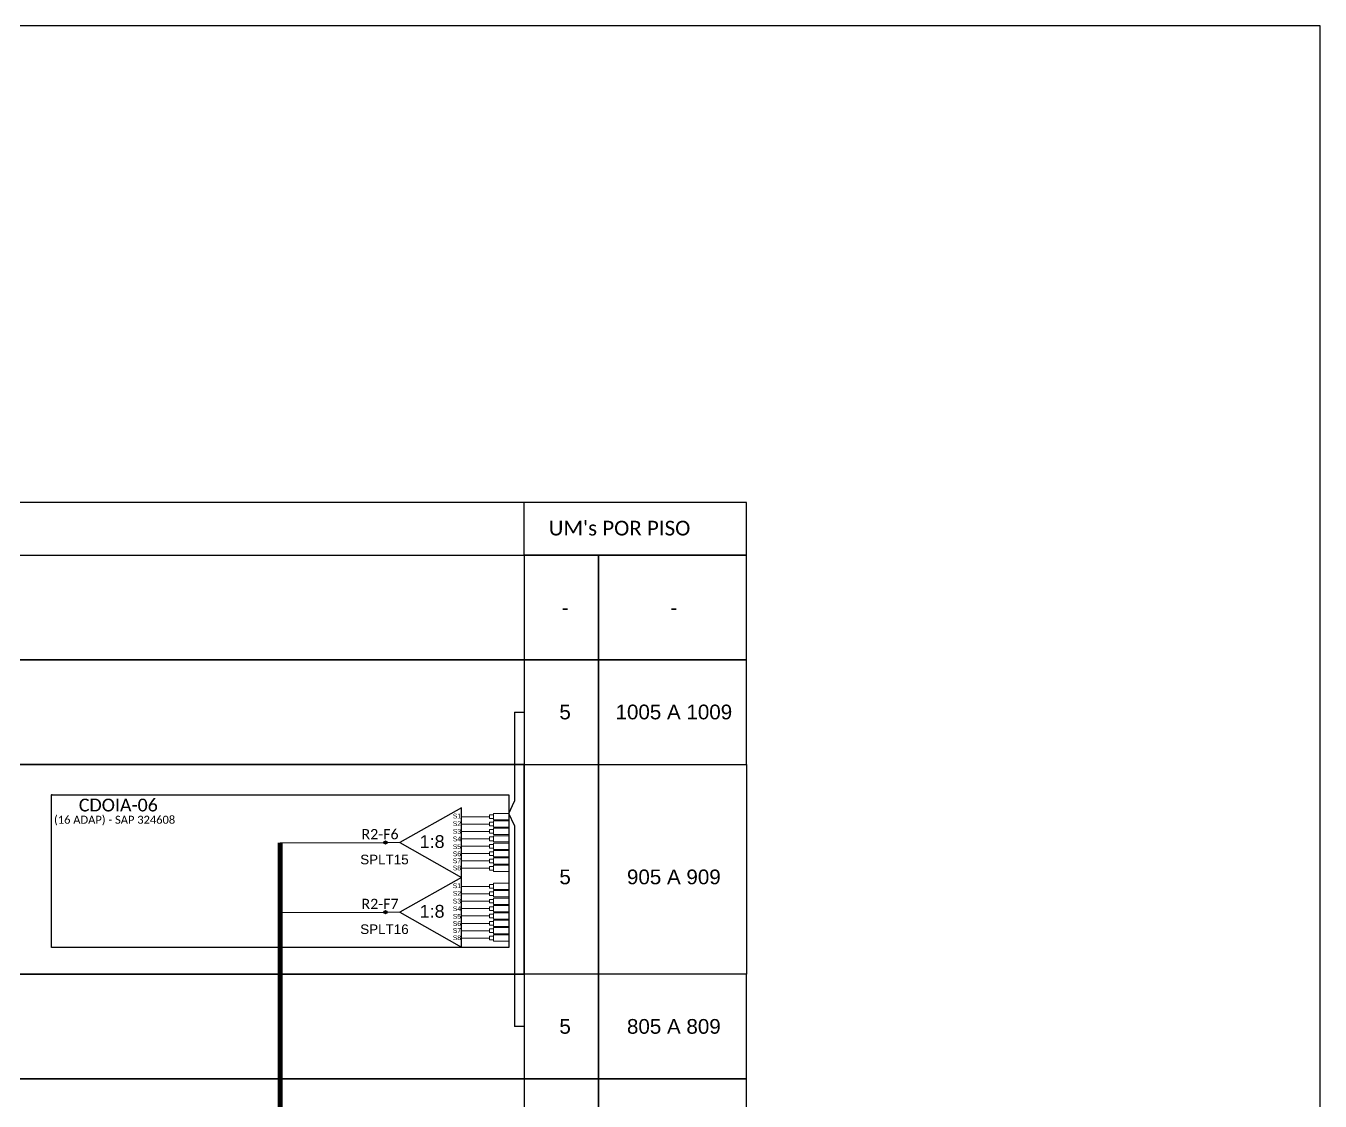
# Model space of a CAD drawing. Header units: inches. Extents: x 828 to 2588, y 223 to 817.
# Drawn here: x 2386.1 to 2588.2, y 648.7 to 816.8 of the extents above; entities that cross this region are included whole.
import ezdxf
from ezdxf.enums import TextEntityAlignment as Align

# ---------------------------------------------------------------- set-up
doc = ezdxf.new("R2010")
doc.units = ezdxf.units.IN
doc.header["$MEASUREMENT"] = 0
doc.styles.add('ARIAL', font='arial.ttf')
doc.styles.add('WMF-Calibri0', font='calibri.ttf')

# ---------------------------------------------------------------- blocks, each defined once
blk = doc.blocks.new('SPLT_1-8_SC-APC')
at = {"color": 1}
blk.add_lwpolyline([(-7.37, -2.1), (-17.04, -7.55), (-7.37, -13), (-7.37, -2.1)], dxfattribs=at)
at = {"color": 3, "lineweight": 0}
for points in [[(-2.99, -3.51), (-7.37, -3.51)], [(-2.41, -3.02), (-2.41, -4)], [(-2.41, -3.02), (0, -3.02)], [(-2.41, -4), (0, -4)], [(-7.37, -4.66), (-2.99, -4.66)], [(-7.37, -5.82), (-2.99, -5.82)], [(-2.41, -4.17), (-2.41, -5.16)], [(-2.41, -4.17), (0, -4.17)], [(-2.41, -5.16), (0, -5.16)], [(-2.41, -5.32), (-2.41, -6.31)], [(-2.41, -5.32), (0, -5.32)], [(-7.37, -6.97), (-2.99, -6.97)], [(-2.41, -6.31), (0, -6.31)], [(-2.41, -6.48), (-2.41, -7.46)], [(-2.41, -6.48), (0, -6.48)], [(-2.41, -7.46), (0, -7.46)], [(-2.41, -7.63), (-2.41, -8.62)], [(-2.41, -7.63), (0, -7.63)], [(-7.37, -8.12), (-2.99, -8.12)], [(-7.37, -9.28), (-2.99, -9.28)], [(-2.41, -8.62), (0, -8.62)], [(-2.41, -8.78), (-2.41, -9.77)], [(-2.41, -8.78), (0, -8.78)], [(-2.41, -9.77), (0, -9.77)], [(-2.41, -9.94), (-2.41, -10.92)], [(-2.41, -9.94), (0, -9.94)], [(-7.37, -10.43), (-2.99, -10.43)], [(-7.37, -11.58), (-2.99, -11.58)], [(-2.41, -10.92), (0, -10.92)], [(-2.41, -11.09), (-2.41, -12.08)], [(-2.41, -11.09), (0, -11.09)], [(-2.41, -12.08), (0, -12.08)]]:
    blk.add_lwpolyline(points, dxfattribs=at)
for points in [[(-2.99, -3.22), (-2.41, -3.22), (-2.41, -3.8), (-2.99, -3.8)], [(-2.99, -4.38), (-2.41, -4.38), (-2.41, -4.95), (-2.99, -4.95)], [(-2.99, -5.53), (-2.41, -5.53), (-2.41, -6.1), (-2.99, -6.1)], [(-2.99, -6.68), (-2.41, -6.68), (-2.41, -7.26), (-2.99, -7.26)], [(-2.99, -7.84), (-2.41, -7.84), (-2.41, -8.41), (-2.99, -8.41)], [(-2.99, -8.99), (-2.41, -8.99), (-2.41, -9.56), (-2.99, -9.56)], [(-2.99, -10.14), (-2.41, -10.14), (-2.41, -10.72), (-2.99, -10.72)], [(-2.99, -11.3), (-2.41, -11.3), (-2.41, -11.87), (-2.99, -11.87)]]:
    blk.add_lwpolyline(points, close=True, dxfattribs=at)
at = {"color": 1, "lineweight": 0}
blk.add_lwpolyline([(-17.04, -7.55), (-19.26, -7.55)], dxfattribs=at)
at = {"color": 1, "style": 'ARIAL'}
for s, height, p in [('S1', 0.75, (-8.74, -3.78)), ('S2', 0.75, (-8.74, -4.97)), ('S3', 0.75, (-8.74, -6.18)), ('1:8', 2, (-13.91, -8.4)), ('S4', 0.75, (-8.74, -7.36)), ('S5', 0.75, (-8.74, -8.57)), ('S6', 0.75, (-8.74, -9.69)), ('S7', 0.75, (-8.74, -10.78)), ('S8', 0.75, (-8.74, -11.9))]:
    blk.add_text(s, height=height, dxfattribs=at).set_placement(p)
blk = doc.blocks.new('A$C415C251F')
at = {"color": 3}
blk.add_point((0, 0), dxfattribs=at)

msp = doc.modelspace()

# ---------------------------------------------------------------- hatches: boundary and pattern name
h = msp.add_hatch(color=3)
h.dxf.hatch_style = 1
edge = h.paths.add_edge_path()
edge.add_arc((2442.23, 689.16), 0.242, 0, 360)
h = msp.add_hatch(color=3)
h.dxf.hatch_style = 1
edge = h.paths.add_edge_path()
edge.add_arc((2442.23, 678.27), 0.242, 0, 360)

# ---------------------------------------------------------------- linework, layer by layer
for points in [[(1749.68, 222.82), (2588.24, 222.82), (2588.24, 816.82), (1749.68, 816.82), (1749.68, 222.82)], [(2207.3, 734.1), (2498.63, 734.1), (2498.63, 742.32), (2207.3, 742.32), (2207.3, 742.32), (2207.3, 738.21)], [(2463.91, 734.1), (2463.91, 742.32)]]:
    msp.add_lwpolyline(points)
for points in [[(2242.02, 734.1), (2463.91, 734.1), (2463.91, 717.72), (2242.02, 717.72)], [(2475.49, 734.1), (2463.91, 734.1), (2463.91, 717.72), (2475.49, 717.72)], [(2498.63, 734.1), (2475.49, 734.1), (2475.49, 717.72), (2498.63, 717.72)], [(2242.02, 717.72), (2463.91, 717.72), (2463.91, 701.35), (2242.02, 701.35)], [(2475.49, 717.72), (2463.91, 717.72), (2463.91, 701.35), (2475.49, 701.35)], [(2498.63, 717.72), (2475.49, 717.72), (2475.49, 701.35), (2498.63, 701.35)], [(2242.02, 701.35), (2463.91, 701.35), (2463.91, 668.61), (2242.02, 668.61)], [(2463.91, 701.35), (2475.49, 701.35), (2475.49, 668.61), (2463.91, 668.61)], [(2475.49, 701.35), (2498.63, 701.35), (2498.63, 668.61), (2475.49, 668.61)], [(2242.02, 668.61), (2463.91, 668.61), (2463.91, 652.24), (2242.02, 652.24)], [(2475.49, 668.61), (2463.91, 668.61), (2463.91, 652.24), (2475.49, 652.24)], [(2498.63, 668.61), (2475.49, 668.61), (2475.49, 652.24), (2498.63, 652.24)], [(2242.02, 652.24), (2463.91, 652.24), (2463.91, 635.87), (2242.02, 635.87)], [(2475.49, 652.24), (2463.91, 652.24), (2463.91, 635.87), (2475.49, 635.87)], [(2498.63, 652.24), (2475.49, 652.24), (2475.49, 635.87), (2498.63, 635.87)]]:
    msp.add_lwpolyline(points, close=True)
at = {"color": 3}
for points in [[(2462.37, 709.54), (2463.91, 709.54)], [(2462.37, 709.54), (2462.37, 695.61)], [(2462.37, 691.8), (2461.49, 693.69), (2462.37, 695.61)], [(2462.37, 691.8), (2462.37, 660.42)], [(2463.91, 660.42), (2462.37, 660.42)]]:
    msp.add_lwpolyline(points, dxfattribs=at)
at = {"color": 1}
msp.add_lwpolyline([(2390.06, 696.63), (2461.49, 696.63), (2461.49, 672.74), (2390.06, 672.74)], close=True, dxfattribs=at)
at = {"color": 6, "const_width": 0.8}
msp.add_lwpolyline([(2425.77, 500.88), (2425.77, 689.13)], dxfattribs=at)
at = {"color": 6}
for points in [[(2425.77, 689.13), (2442.23, 689.16)], [(2425.77, 678.23), (2442.23, 678.27)]]:
    msp.add_lwpolyline(points, dxfattribs=at)
at = {"color": 3}
for centre in [(2442.23, 689.16), (2442.23, 678.27)]:
    msp.add_circle(centre, 0.242, dxfattribs=at)

# ---------------------------------------------------------------- block references
at = {"color": 3, "extrusion": (0, 0, -1), "xscale": -1, "zscale": -1}
msp.add_blockref('A$C415C251F', (-2390.13, 696.63), dxfattribs=at)
at = {"color": 3}
for p in [(2461.49, 696.71), (2461.49, 685.81)]:
    msp.add_blockref('SPLT_1-8_SC-APC', p, dxfattribs=at)

# ---------------------------------------------------------------- texts
at = {"style": 'WMF-Calibri0'}
msp.add_text("UM's POR PISO", height=2.3, dxfattribs=at).set_placement((2467.73, 737.16))
at = {"style": 'ARIAL'}
for s, p in [('-', (2470.29, 725.91)), ('-', (2487.28, 725.91)), ('5', (2470.29, 709.57)), ('1005 A 1009', (2487.28, 709.57)), ('5', (2470.29, 683.79)), ('905 A 909', (2487.28, 683.79)), ('5', (2470.29, 660.42)), ('805 A 809', (2487.28, 660.42))]:
    msp.add_text(s, height=2.3, dxfattribs=at).set_placement(p, align=Align.MIDDLE_CENTER)
at = {"color": 1, "style": 'WMF-Calibri0'}
msp.add_text('CDOIA-06', height=2, dxfattribs=at).set_placement((2394.32, 694.02))
msp.add_text('(16 ADAP) - SAP 324608', height=1.25, dxfattribs=at).set_placement((2399.91, 692.1), align=Align.CENTER)
at = {"color": 6, "style": 'WMF-Calibri0'}
for s, p in [('R2-F6', (2438.48, 689.67)), ('R2-F7', (2438.48, 678.77))]:
    msp.add_text(s, height=1.6, dxfattribs=at).set_placement(p)
at = {"style": 'ARIAL'}
for s, p in [('SPLT15', (2442.07, 685.76)), ('SPLT16', (2442.07, 674.86))]:
    msp.add_text(s, height=1.5, dxfattribs=at).set_placement(p, align=Align.CENTER)

doc.saveas('drawing.dxf')
